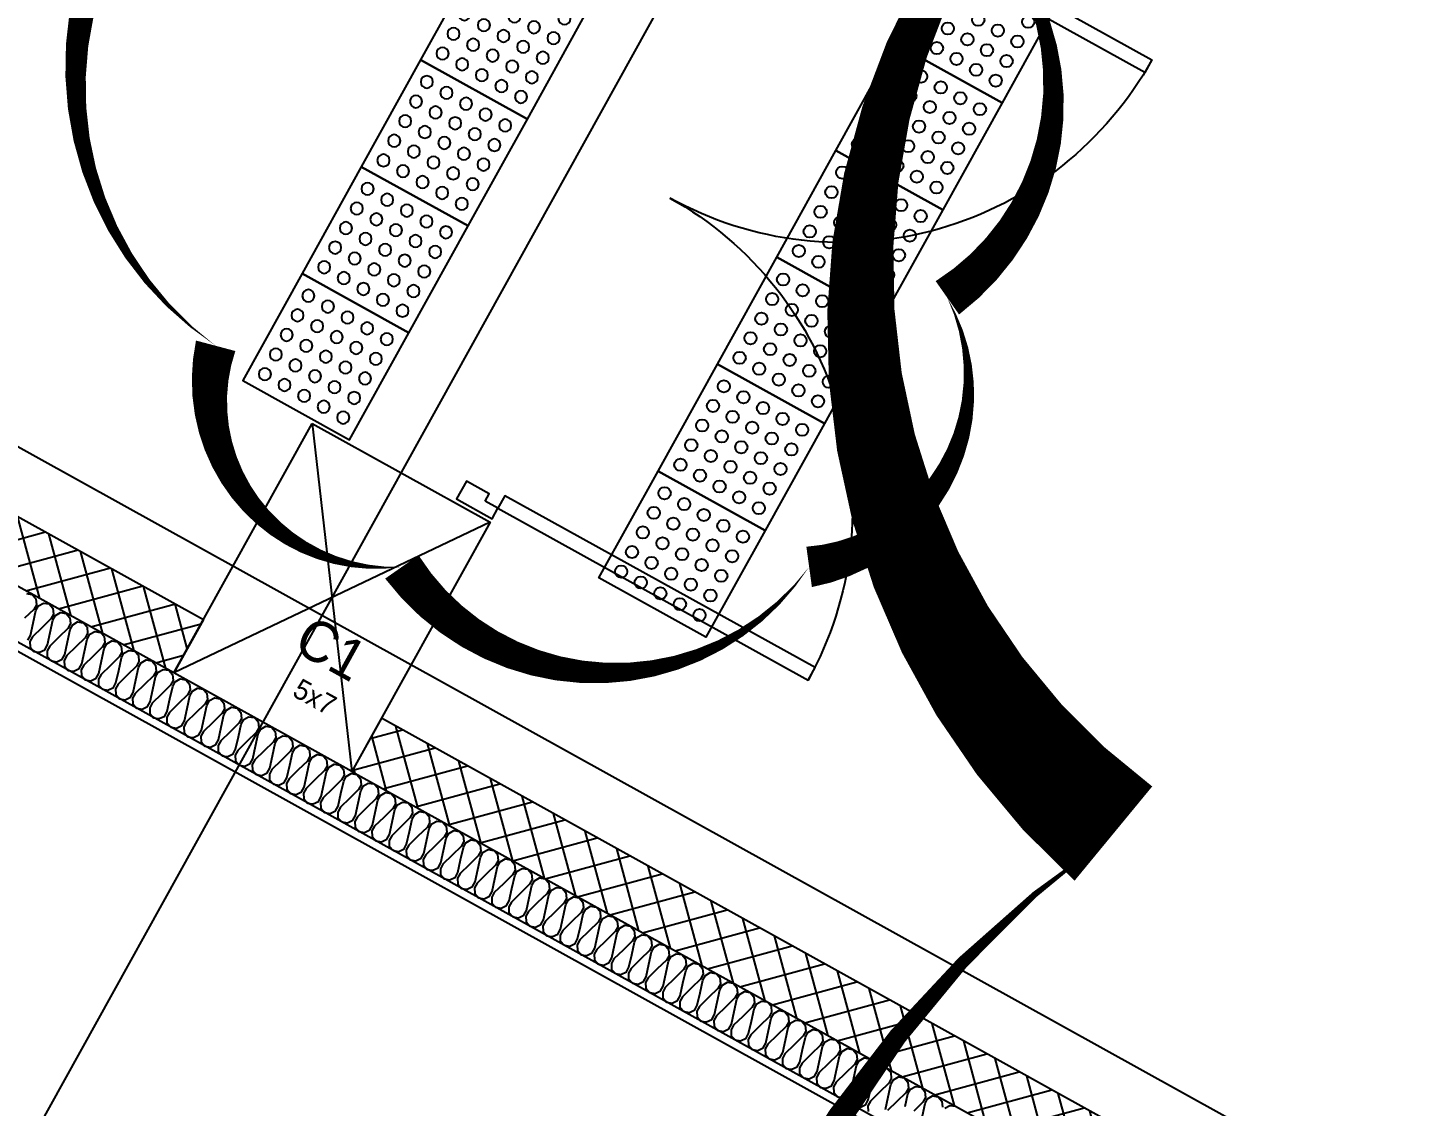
# Model space of a CAD drawing. Header units: millimetres. Extents: x -21000 to 567700, y 435000 to 850800.
# Drawn here: x 281329 to 284753, y 602697 to 605344 of the extents above; entities that cross this region are included whole.
import ezdxf
from ezdxf.xclip import XClip

# ---------------------------------------------------------------- set-up
doc = ezdxf.new("R2010")
doc.units = ezdxf.units.MM
doc.header["$LTSCALE"] = 700
doc.header["$XCLIPFRAME"] = 2
doc.linetypes.add('AB_Pbase$0$주차장기둥$0$CEN', pattern=[62, 60, -1, 0, -1])
doc.layers.get('0').update_dxf_attribs({"color": 2})
doc.layers.get('Defpoints').update_dxf_attribs({"color": 171})
for name, color, linetype in [('AB_Pbase$0$DOOR', 4, 'Continuous'), ('AB_Pbase$0$ELE8', 8, 'Continuous'), ('AB_Pbase$0$FIN', 6, 'Continuous'), ('AB_Pbase$0$INS', 8, 'Continuous'), ('AB_Pbase$0$WAL', 3, 'Continuous'), ('AB_Pbase$0$점자블럭', 5, 'Continuous'), ('AB_Pbase$0$주차장기둥$0$CEN_P', 244, 'AB_Pbase$0$주차장기둥$0$CEN')]:
    doc.layers.add(name, color=color, linetype=linetype)
doc.layers.add('AB_Pbase$0$주차장기둥$0$DEFPOINT', color=247, linetype='Continuous', plot=False)
doc.styles.add('AB_Pbase$0$주차장기둥$0$맑은 고딕', font='')
doc.styles.get('AB_Pbase$0$주차장기둥$0$맑은 고딕').set_extended_font_data('Dotum')

# ---------------------------------------------------------------- blocks, each defined once
blk = doc.blocks.new('AB_Pbase$0$주차장기둥$0$cen 2bl 지하')
at = {"layer": 'AB_Pbase$0$주차장기둥$0$CEN_P', "color": 5}
for p, q in [((-23685.7, 66560), (-23685.7, 98983)), ((-119385.7, 93183), (119274.2, 93183))]:
    blk.add_line(p, q, dxfattribs=at)
blk = doc.blocks.new('AB_Pbase$0$주차장기둥$0$p기둥 5x7')
blk.add_lwpolyline([(-250, 350), (250, 350), (250, -350), (-250, -350)], close=True)
at = {"layer": 'AB_Pbase$0$주차장기둥$0$DEFPOINT'}
for p, q in [((250, 350), (-250, -350)), ((-250, 350), (250, -350))]:
    blk.add_line(p, q, dxfattribs=at)
at = {"layer": 'AB_Pbase$0$주차장기둥$0$DEFPOINT', "color": 6, "style": 'AB_Pbase$0$주차장기둥$0$맑은 고딕'}
for s, height, p in [('C1', 100, (-24.4, -160.2)), ('5x7', 50, (28.8, -258.5))]:
    blk.add_text(s, height=height, rotation=0, dxfattribs=at).set_placement(p)
blk = doc.blocks.new('AB_Pbase$0$주차장기둥')
for name, p, rotation in [('AB_Pbase$0$주차장기둥$0$cen 2bl 지하', (36991.8, -11666.7), 1.99999810188403), ('AB_Pbase$0$주차장기둥$0$p기둥 5x7', (10066.7, 80682.8), 1.999998101881736)]:
    blk.add_blockref(name, p, dxfattribs=dict(rotation=rotation))
blk = doc.blocks.new('AB_Pbase$0$C0DCB6AF0-flat-3')
at = {"color": 4, "linetype": 'Continuous'}
for points in [[(64.6, 922), (64.6, 51.4), (29.4, 51.4), (29.4, 922)], [(1735.4, 922), (1735.4, 51.4), (1770.6, 51.4), (1770.6, 922)], [(29.4, 15.5), (49.9, 15.5), (49.9, -48.6), (0, -48.6), (0, 51.4), (29.4, 51.4)]]:
    blk.add_lwpolyline(points, close=True, dxfattribs=at)
blk.add_lwpolyline([(1750.1, 15.5), (1750.1, -48.6), (1800, -48.6), (1800, 51.4), (1770.6, 51.4), (1770.6, 15.5), (1750.1, 15.5), (1770.6, 15.5)], dxfattribs=at)
at = {"color": 1, "linetype": 'Continuous'}
for centre, start, end in [((29.4, 51.4), 359.9993, 89.9995), ((1770.6, 51.4), 90.0018, 180.002)]:
    blk.add_arc(centre, 870.6, start, end, dxfattribs=at)
blk = doc.blocks.new('AB_Pbase$0$점자블럭')
at = {"layer": 'AB_Pbase$0$점자블럭', "extrusion": (0, 0, -1)}
blk.add_lwpolyline([(0, 0), (300, 0), (300, 300), (0, 300)], close=True, dxfattribs=at)
at = {"layer": 'AB_Pbase$0$점자블럭', "color": 250}
for centre in [(-260, 260), (-205, 260), (-150, 260), (-95, 260), (-40, 260), (-260, 205), (-205, 205), (-150, 205), (-95, 205), (-40, 205), (-260, 150), (-205, 150), (-150, 150), (-95, 150), (-40, 150), (-260, 95), (-205, 95), (-150, 95), (-95, 95), (-40, 95), (-260, 40), (-205, 40), (-150, 40), (-95, 40), (-40, 40)]:
    blk.add_circle(centre, 15, dxfattribs=at)
blk = doc.blocks.new('AB_Pbase')
at = {"layer": 'AB_Pbase$0$ELE8'}
h = blk.add_hatch(dxfattribs=at)
h.set_pattern_fill('NET', color=256, scale=20, angle=15.182184)
h.paths.add_polyline_path([(273083.7, 576687.4), (271540, 577543.1), (269067.7, 573082.9), (269198.9, 573010.2), (271598.5, 577339.2), (273011, 576556.2)])
h.paths.add_polyline_path([(271036.4, 571991.6), (269969.4, 572583.1), (269896.7, 572451.9), (270963.7, 571860.4)])
h.paths.add_polyline_path([(267533.6, 573933.3), (268338.2, 573487.2), (268265.5, 573356), (267460.8, 573802.1)])
h.paths.add_polyline_path([(265762.5, 574915), (265689.7, 574783.8), (266666.9, 574242.1), (266739.6, 574373.3)])
h.paths.add_polyline_path([(282834.2, 606034.8), (283184, 605840.9), (283169.5, 605814.7), (283344.4, 605717.8), (283358.9, 605743.9), (283971.2, 605404.6), (286695.8, 610320), (286564.6, 610392.7), (286254.3, 609833), (283267.5, 611488.6), (283194.8, 611357.4), (286181.6, 609701.8), (283912.7, 605608.5), (280799.1, 607334.5), (280726.3, 607203.3), (282834.2, 606034.9)])
h.paths.add_polyline_path([(284863.4, 564098.5), (284936.1, 564229.7), (285618.3, 563851.5), (285545.6, 563720.4)])
h.paths.add_polyline_path([(288106.1, 564564.9), (288237.3, 564492.2), (288615.4, 565174.4), (288484.2, 565247.1)])
h.paths.add_polyline_path([(287614.8, 563328), (287687.5, 563459.2), (288859.5, 562809.5), (288786.8, 562678.3)])
h.paths.add_polyline_path([(290056.1, 561894.8), (289924.9, 561967.5), (289110.4, 560498.1), (289241.6, 560425.4)])
h.paths.add_polyline_path([(281687.8, 603760.5), (279492.5, 604977.4), (279630.7, 605226.6), (279761.9, 605153.9), (279696.4, 605035.8), (281760.5, 603891.7), (281687.8, 603760.5)])
h.paths.add_polyline_path([(282125.1, 603518.1), (286585.7, 601045.6), (286658.4, 601176.7), (282197.8, 603649.3), (282125.1, 603518.1)])
h.paths.add_polyline_path([(287197.9, 600706.2), (287270.6, 600837.4), (288119, 600367.1), (274239.1, 575327.1), (274107.9, 575399.8), (274340.4, 575819.3), (273623.2, 576216.8), (273695.9, 576348), (274413.1, 575950.5), (287915.1, 600308.6), (287197.9, 600706.2)])
at = {"layer": 'AB_Pbase$0$FIN'}
for p, q in [((287724.8, 600254.1), (279302.2, 604922.8)), ((287752, 600261.9), (279329.4, 604930.6))]:
    blk.add_line(p, q, dxfattribs=at)
at = {"layer": 'AB_Pbase$0$INS'}
for points in [[(281325.7, 603955.4), (281339.5, 603953.2), (281348.8, 603942.6), (281350.3, 603928), (281343.9, 603916.4), (281321.5, 603894.6)], [(281329.4, 603840.8), (281335.8, 603852.3), (281342.5, 603882.9), (281349.1, 603913.5), (281355.5, 603925.1), (281367.7, 603932.1), (281381.5, 603929.9), (281390.7, 603919.3), (281392.3, 603904.7), (281385.9, 603893.2), (281363.5, 603871.3), (281341, 603849.4), (281334.6, 603837.9), (281335.1, 603823.9), (281344.3, 603813.3), (281358.2, 603811.1), (281371.4, 603817.5), (281377.8, 603829.1), (281384.4, 603859.7), (281391.1, 603890.3), (281397.5, 603901.8), (281409.6, 603908.8), (281423.5, 603906.6), (281432.7, 603896), (281434.3, 603881.5), (281427.9, 603869.9), (281405.4, 603848), (281383, 603826.2), (281376.6, 603814.6), (281377.1, 603800.6), (281386.3, 603790), (281400.2, 603787.8), (281413.4, 603794.3), (281419.8, 603805.8), (281426.4, 603836.4), (281433.1, 603867), (281439.5, 603878.5), (281451.6, 603885.6), (281465.5, 603883.4), (281474.7, 603872.8), (281476.2, 603858.2), (281469.8, 603846.6), (281447.4, 603824.8), (281425, 603802.9), (281418.6, 603791.3), (281419.1, 603777.4), (281428.3, 603766.8), (281442.2, 603764.6), (281455.3, 603771), (281461.7, 603782.5), (281468.4, 603813.1), (281475.1, 603843.7), (281481.5, 603855.3), (281493.6, 603862.3), (281507.5, 603860.1), (281516.7, 603849.5), (281518.2, 603834.9), (281511.8, 603823.4), (281489.4, 603801.5), (281467, 603779.6), (281460.6, 603768.1), (281461.1, 603754.1), (281470.3, 603743.5), (281484.2, 603741.3), (281497.3, 603747.7), (281503.7, 603759.3), (281510.4, 603789.9), (281517.1, 603820.5), (281523.5, 603832), (281535.6, 603839), (281549.5, 603836.8), (281558.7, 603826.2), (281560.2, 603811.6), (281553.8, 603800.1), (281531.4, 603778.2), (281509, 603756.4), (281502.6, 603744.8), (281503.1, 603730.8), (281512.3, 603720.2), (281526.1, 603718), (281539.3, 603724.4), (281545.7, 603736), (281552.4, 603766.6), (281559.1, 603797.2), (281565.4, 603808.7), (281577.6, 603815.7), (281591.4, 603813.5), (281600.7, 603802.9), (281602.2, 603788.4), (281595.8, 603776.8), (281573.4, 603755), (281551, 603733.1), (281544.6, 603721.5), (281545, 603707.6), (281554.3, 603697), (281568.1, 603694.8), (281581.3, 603701.2), (281587.7, 603712.7), (281594.4, 603743.3), (281601, 603773.9), (281607.4, 603785.5), (281619.5, 603792.5), (281633.4, 603790.3), (281642.6, 603779.7), (281644.2, 603765.1), (281637.8, 603753.6), (281615.4, 603731.7), (281592.9, 603709.8), (281586.5, 603698.3), (281587, 603684.3), (281596.2, 603673.7), (281610.1, 603671.5), (281623.3, 603677.9), (281629.7, 603689.5), (281636.3, 603720.1), (281643, 603750.7), (281649.4, 603762.2), (281661.5, 603769.2), (281675.4, 603767), (281684.6, 603756.4), (281686.1, 603741.8), (281679.8, 603730.3), (281657.3, 603708.4), (281634.9, 603686.5), (281628.5, 603675), (281629, 603661), (281638.2, 603650.4), (281652.1, 603648.2), (281665.3, 603654.6), (281671.7, 603666.2), (281678.3, 603696.8), (281685, 603727.4), (281691.4, 603738.9), (281703.5, 603745.9), (281717.4, 603743.7), (281726.6, 603733.1), (281728.1, 603718.6), (281721.7, 603707), (281699.3, 603685.2), (281676.9, 603663.3), (281670.5, 603651.7), (281671, 603637.7), (281680.2, 603627.1), (281694.1, 603624.9), (281707.2, 603631.4), (281713.6, 603642.9), (281720.3, 603673.5), (281727, 603704.1), (281733.4, 603715.7), (281745.5, 603722.7), (281759.4, 603720.5), (281768.6, 603709.9), (281770.1, 603695.3), (281763.7, 603683.8), (281741.3, 603661.9), (281718.9, 603640), (281712.5, 603628.5), (281713, 603614.5), (281722.2, 603603.9), (281736.1, 603601.7), (281749.2, 603608.1), (281755.6, 603619.6), (281762.3, 603650.2), (281769, 603680.8), (281775.4, 603692.4), (281787.5, 603699.4), (281801.4, 603697.2), (281810.6, 603686.6), (281812.1, 603672), (281805.7, 603660.5), (281783.3, 603638.6), (281760.9, 603616.7), (281754.5, 603605.2), (281755, 603591.2), (281764.2, 603580.6), (281778, 603578.4), (281791.2, 603584.8), (281797.6, 603596.4), (281804.3, 603627), (281810.9, 603657.6), (281817.3, 603669.1), (281829.5, 603676.1), (281843.3, 603673.9), (281852.6, 603663.3), (281854.1, 603648.8), (281847.7, 603637.2), (281825.3, 603615.3), (281802.9, 603593.5), (281796.5, 603581.9), (281796.9, 603567.9), (281806.2, 603557.3), (281820, 603555.1), (281833.2, 603561.6), (281839.6, 603573.1), (281846.3, 603603.7), (281852.9, 603634.3), (281859.3, 603645.9), (281871.4, 603652.9), (281885.3, 603650.7), (281894.5, 603640.1), (281896.1, 603625.5), (281889.7, 603614), (281867.2, 603592.1), (281844.8, 603570.2), (281838.4, 603558.7), (281838.9, 603544.7), (281848.1, 603534.1), (281862, 603531.9), (281875.2, 603538.3), (281881.6, 603549.8), (281888.2, 603580.4), (281894.9, 603611), (281901.3, 603622.6), (281913.4, 603629.6), (281927.3, 603627.4), (281936.5, 603616.8), (281938, 603602.2), (281931.6, 603590.7), (281909.2, 603568.8), (281886.8, 603546.9), (281880.4, 603535.4), (281880.9, 603521.4), (281890.1, 603510.8), (281904, 603508.6), (281917.2, 603515), (281923.6, 603526.6), (281930.2, 603557.2), (281936.9, 603587.8), (281943.3, 603599.3), (281955.4, 603606.3), (281969.3, 603604.1), (281978.5, 603593.5), (281980, 603579), (281973.6, 603567.4), (281951.2, 603545.5), (281928.8, 603523.7), (281922.4, 603512.1), (281922.9, 603498.1), (281932.1, 603487.5), (281946, 603485.3), (281959.1, 603491.8), (281965.5, 603503.3), (281972.2, 603533.9), (281978.9, 603564.5), (281985.3, 603576), (281997.4, 603583.1), (282011.3, 603580.9), (282020.5, 603570.3), (282022, 603555.7), (282015.6, 603544.1), (281993.2, 603522.3), (281970.8, 603500.4), (281964.4, 603488.8), (281964.9, 603474.9), (281974.1, 603464.3), (281988, 603462.1), (282001.1, 603468.5), (282007.5, 603480), (282014.2, 603510.6), (282020.9, 603541.2), (282027.3, 603552.8), (282039.4, 603559.8), (282053.2, 603557.6), (282062.5, 603547), (282064, 603532.4), (282057.6, 603520.9), (282035.2, 603499), (282012.8, 603477.1), (282006.4, 603465.6), (282006.8, 603451.6), (282016.1, 603441), (282029.9, 603438.8), (282043.1, 603445.2), (282049.5, 603456.8), (282056.2, 603487.4), (282062.8, 603518), (282069.2, 603529.5), (282081.4, 603536.5), (282095.2, 603534.3), (282104.4, 603523.7), (282106, 603509.2), (282099.6, 603497.6), (282077.2, 603475.7), (282054.7, 603453.9), (282048.3, 603442.3), (282048.8, 603428.3), (282058, 603417.7), (282071.9, 603415.5), (282085.1, 603421.9), (282091.5, 603433.5), (282098.2, 603464.1), (282104.8, 603494.7), (282111.2, 603506.2), (282123.3, 603513.2), (282137.2, 603511), (282146.4, 603500.5), (282148, 603485.9), (282141.6, 603474.3), (282119.1, 603452.5), (282096.7, 603430.6), (282090.3, 603419), (282090.8, 603405.1), (282100, 603394.5), (282113.9, 603392.3), (282127.1, 603398.7), (282133.5, 603410.2), (282140.1, 603440.8), (282146.8, 603471.4), (282153.2, 603483), (282165.3, 603490), (282179.2, 603487.8), (282188.4, 603477.2), (282189.9, 603462.6), (282183.5, 603451.1), (282161.1, 603429.2), (282138.7, 603407.3), (282132.3, 603395.8), (282132.8, 603381.8), (282142, 603371.2), (282155.9, 603369), (282169.1, 603375.4), (282175.4, 603387), (282182.1, 603417.6), (282188.8, 603448.2), (282195.2, 603459.7), (282207.3, 603466.7), (282221.2, 603464.5), (282230.4, 603453.9), (282231.9, 603439.3), (282225.5, 603427.8), (282203.1, 603405.9), (282180.7, 603384), (282174.3, 603372.5), (282174.8, 603358.5), (282184, 603347.9), (282197.9, 603345.7), (282211, 603352.1), (282217.4, 603363.7), (282224.1, 603394.3), (282230.8, 603424.9), (282237.2, 603436.4), (282249.3, 603443.4), (282263.2, 603441.2), (282272.4, 603430.6), (282273.9, 603416.1), (282267.5, 603404.5), (282245.1, 603382.7), (282222.7, 603360.8), (282216.3, 603349.2), (282216.8, 603335.2), (282226, 603324.6), (282239.9, 603322.4), (282253, 603328.9), (282259.4, 603340.4), (282266.1, 603371), (282272.8, 603401.6), (282279.2, 603413.2), (282291.3, 603420.2), (282305.1, 603418), (282314.4, 603407.4), (282315.9, 603392.8), (282309.5, 603381.3), (282287.1, 603359.4), (282264.7, 603337.5), (282258.3, 603326), (282258.7, 603312), (282268, 603301.4), (282281.8, 603299.2), (282295, 603305.6), (282301.4, 603317.1), (282308.1, 603347.8), (282314.7, 603378.4), (282321.1, 603389.9), (282333.3, 603396.9), (282347.1, 603394.7), (282356.3, 603384.1), (282357.9, 603369.5), (282351.5, 603358), (282329.1, 603336.1), (282306.6, 603314.2), (282300.2, 603302.7), (282300.7, 603288.7), (282309.9, 603278.1), (282323.8, 603275.9), (282337, 603282.3), (282343.4, 603293.9), (282350.1, 603324.5), (282356.7, 603355.1), (282363.1, 603366.6), (282375.2, 603373.6), (282389.1, 603371.4), (282398.3, 603360.8), (282399.9, 603346.3), (282393.5, 603334.7), (282371, 603312.8), (282348.6, 603291), (282342.2, 603279.4), (282342.7, 603265.4), (282351.9, 603254.8), (282365.8, 603252.6), (282379, 603259.1), (282385.4, 603270.6), (282392, 603301.2), (282398.7, 603331.8), (282405.1, 603343.4), (282417.2, 603350.4), (282431.1, 603348.2), (282440.3, 603337.6), (282441.8, 603323), (282435.4, 603311.5), (282413, 603289.6), (282390.6, 603267.7), (282384.2, 603256.2), (282384.7, 603242.2), (282393.9, 603231.6), (282407.8, 603229.4), (282420.9, 603235.8), (282427.3, 603247.3), (282434, 603277.9), (282440.7, 603308.5), (282447.1, 603320.1), (282459.2, 603327.1), (282473.1, 603324.9), (282482.3, 603314.3), (282483.8, 603299.7), (282477.4, 603288.2), (282455, 603266.3), (282432.6, 603244.4), (282426.2, 603232.9), (282426.7, 603218.9), (282435.9, 603208.3), (282449.8, 603206.1), (282462.9, 603212.5), (282469.3, 603224.1), (282476, 603254.7), (282482.7, 603285.3), (282489.1, 603296.8), (282501.2, 603303.8), (282515.1, 603301.6), (282524.3, 603291), (282525.8, 603276.5), (282519.4, 603264.9), (282497, 603243), (282474.6, 603221.2), (282468.2, 603209.6), (282468.7, 603195.6), (282477.9, 603185), (282491.7, 603182.8), (282504.9, 603189.3), (282511.3, 603200.8), (282518, 603231.4), (282524.7, 603262), (282531.1, 603273.6), (282543.2, 603280.6), (282557, 603278.4), (282566.3, 603267.8), (282567.8, 603253.2), (282561.4, 603241.6), (282539, 603219.8), (282516.6, 603197.9), (282510.2, 603186.3), (282510.6, 603172.4), (282519.9, 603161.8), (282533.7, 603159.6), (282546.9, 603166), (282553.3, 603177.5), (282560, 603208.1), (282566.6, 603238.7), (282573, 603250.3), (282585.2, 603257.3), (282599, 603255.1), (282608.2, 603244.5), (282609.8, 603229.9), (282603.4, 603218.4), (282581, 603196.5), (282558.5, 603174.6), (282552.1, 603163.1), (282552.6, 603149.1), (282561.8, 603138.5), (282575.7, 603136.3), (282588.9, 603142.7), (282595.3, 603154.3), (282601.9, 603184.9), (282608.6, 603215.5), (282615, 603227), (282627.1, 603234), (282641, 603231.8), (282650.2, 603221.2), (282651.8, 603206.7), (282645.4, 603195.1), (282622.9, 603173.2), (282600.5, 603151.4), (282594.1, 603139.8), (282594.6, 603125.8), (282603.8, 603115.2), (282617.7, 603113), (282630.9, 603119.5), (282637.3, 603131), (282643.9, 603161.6), (282650.6, 603192.2), (282657, 603203.7), (282669.1, 603210.8), (282683, 603208.5), (282692.2, 603198), (282693.7, 603183.4), (282687.3, 603171.8), (282664.9, 603150), (282642.5, 603128.1), (282636.1, 603116.5), (282636.6, 603102.6), (282645.8, 603092), (282659.7, 603089.8), (282672.8, 603096.2), (282679.2, 603107.7), (282685.9, 603138.3), (282692.6, 603168.9), (282699, 603180.5), (282711.1, 603187.5), (282725, 603185.3), (282734.2, 603174.7), (282735.7, 603160.1), (282729.3, 603148.6), (282706.9, 603126.7), (282684.5, 603104.8), (282678.1, 603093.3), (282678.6, 603079.3), (282687.8, 603068.7), (282701.7, 603066.5), (282714.8, 603072.9), (282721.2, 603084.5), (282727.9, 603115.1), (282734.6, 603145.7), (282741, 603157.2), (282753.1, 603164.2), (282767, 603162), (282776.2, 603151.4), (282777.7, 603136.8), (282771.3, 603125.3), (282748.9, 603103.4), (282726.5, 603081.5), (282720.1, 603070), (282720.6, 603056), (282729.8, 603045.4), (282743.6, 603043.2), (282756.8, 603049.6), (282763.2, 603061.2), (282769.9, 603091.8), (282776.6, 603122.4), (282782.9, 603133.9), (282795.1, 603140.9), (282808.9, 603138.7), (282818.2, 603128.1), (282819.7, 603113.6), (282813.3, 603102), (282790.9, 603080.2), (282768.5, 603058.3), (282762.1, 603046.7), (282762.5, 603032.7), (282771.8, 603022.2), (282785.6, 603020), (282798.8, 603026.4), (282805.2, 603037.9), (282811.9, 603068.5), (282818.5, 603099.1), (282824.9, 603110.7), (282837, 603117.7), (282850.9, 603115.5), (282860.1, 603104.9), (282861.7, 603090.3), (282855.3, 603078.8), (282832.9, 603056.9), (282810.4, 603035), (282804, 603023.5), (282804.5, 603009.5), (282813.7, 602998.9), (282827.6, 602996.7), (282840.8, 603003.1), (282847.2, 603014.7), (282853.8, 603045.3), (282860.5, 603075.9), (282866.9, 603087.4), (282879, 603094.4), (282892.9, 603092.2), (282902.1, 603081.6), (282903.6, 603067), (282897.3, 603055.5), (282874.8, 603033.6), (282852.4, 603011.7), (282846, 603000.2), (282846.5, 602986.2), (282855.7, 602975.6), (282869.6, 602973.4), (282882.8, 602979.8), (282889.2, 602991.4), (282895.8, 603022), (282902.5, 603052.6), (282908.9, 603064.1), (282921, 603071.1), (282934.9, 603068.9), (282944.1, 603058.3), (282945.6, 603043.8), (282939.2, 603032.2), (282916.8, 603010.3), (282894.4, 602988.5), (282888, 602976.9), (282888.5, 602962.9), (282897.7, 602952.3), (282911.6, 602950.1), (282924.7, 602956.6), (282931.1, 602968.1), (282937.8, 602998.7), (282944.5, 603029.3), (282950.9, 603040.9), (282963, 603047.9), (282976.9, 603045.7), (282986.1, 603035.1), (282987.6, 603020.5), (282981.2, 603009), (282958.8, 602987.1), (282936.4, 602965.2), (282930, 602953.7), (282930.5, 602939.7), (282939.7, 602929.1), (282953.6, 602926.9), (282966.7, 602933.3), (282973.1, 602944.8), (282979.8, 602975.4), (282986.5, 603006), (282992.9, 603017.6), (283005, 603024.6), (283018.8, 603022.4), (283028.1, 603011.8), (283029.6, 602997.2), (283023.2, 602985.7), (283000.8, 602963.8), (282978.4, 602941.9), (282972, 602930.4), (282972.5, 602916.4), (282981.7, 602905.8), (282995.5, 602903.6), (283008.7, 602910), (283015.1, 602921.6), (283021.8, 602952.2), (283028.4, 602982.8), (283034.8, 602994.3), (283047, 603001.3), (283060.8, 602999.1), (283070.1, 602988.5), (283071.6, 602974), (283065.2, 602962.4), (283042.8, 602940.5), (283020.4, 602918.7), (283014, 602907.1), (283014.4, 602893.1), (283023.7, 602882.5), (283037.5, 602880.3), (283050.7, 602886.8), (283057.1, 602898.3), (283063.8, 602928.9), (283070.4, 602959.5), (283076.8, 602971.1), (283088.9, 602978.1), (283102.8, 602975.9), (283112, 602965.3), (283113.6, 602950.7), (283107.2, 602939.1), (283084.7, 602917.3), (283062.3, 602895.4), (283055.9, 602883.9), (283056.4, 602869.9), (283065.6, 602859.3), (283079.5, 602857.1), (283092.7, 602863.5), (283099.1, 602875), (283105.7, 602905.6), (283112.4, 602936.2), (283118.8, 602947.8), (283130.9, 602954.8), (283144.8, 602952.6), (283154, 602942), (283155.5, 602927.4), (283149.1, 602915.9), (283126.7, 602894), (283104.3, 602872.1), (283097.9, 602860.6), (283098.4, 602846.6), (283107.6, 602836), (283121.5, 602833.8), (283134.7, 602840.2), (283141.1, 602851.8), (283147.7, 602882.4), (283154.4, 602913), (283160.8, 602924.5), (283172.9, 602931.5), (283186.8, 602929.3), (283196, 602918.7), (283197.5, 602904.2), (283191.1, 602892.6), (283168.7, 602870.7), (283146.3, 602848.9), (283139.9, 602837.3), (283140.4, 602823.3), (283149.6, 602812.7), (283163.5, 602810.5), (283176.6, 602817), (283183, 602828.5), (283189.7, 602859.1), (283196.4, 602889.7), (283202.8, 602901.2), (283214.9, 602908.3), (283228.8, 602906.1), (283238, 602895.5), (283239.5, 602880.9), (283233.1, 602869.3), (283210.7, 602847.5), (283188.3, 602825.6), (283181.9, 602814), (283182.4, 602800.1), (283191.6, 602789.5), (283205.5, 602787.3), (283218.6, 602793.7), (283225, 602805.2), (283231.7, 602835.8), (283238.4, 602866.4), (283244.8, 602878), (283256.9, 602885), (283270.7, 602882.8), (283280, 602872.2), (283281.5, 602857.6), (283275.1, 602846.1), (283252.7, 602824.2), (283230.3, 602802.3), (283223.9, 602790.8), (283224.3, 602776.8), (283233.6, 602766.2), (283247.4, 602764), (283260.6, 602770.4), (283267, 602782), (283273.7, 602812.6), (283280.3, 602843.2), (283286.7, 602854.7), (283298.9, 602861.7), (283312.7, 602859.5), (283321.9, 602848.9), (283323.5, 602834.3), (283317.1, 602822.8), (283294.7, 602800.9), (283272.2, 602779.1), (283265.8, 602767.5), (283266.3, 602753.5), (283275.5, 602742.9), (283289.4, 602740.7), (283302.6, 602747.1), (283309, 602758.7), (283315.7, 602789.3), (283322.3, 602819.9), (283328.7, 602831.4), (283340.8, 602838.4), (283354.7, 602836.2), (283363.9, 602825.6), (283365.5, 602811.1), (283359.1, 602799.5), (283336.6, 602777.7), (283314.2, 602755.8), (283307.8, 602744.2), (283308.3, 602730.3), (283317.5, 602719.7), (283331.4, 602717.5), (283344.6, 602723.9), (283351, 602735.4), (283357.6, 602766), (283364.3, 602796.6), (283370.7, 602808.2), (283382.8, 602815.2), (283396.7, 602813), (283405.9, 602802.4), (283407.4, 602787.8), (283401, 602776.3), (283378.6, 602754.4), (283356.2, 602732.5), (283349.8, 602721), (283350.3, 602707), (283359.5, 602696.4)], [(283373.4, 602694.2), (283386.5, 602700.6), (283392.9, 602712.2), (283399.6, 602742.8), (283406.3, 602773.4), (283412.7, 602784.9), (283424.8, 602791.9), (283438.7, 602789.7), (283447.9, 602779.1), (283449.4, 602764.5), (283443, 602753), (283420.6, 602731.1), (283398.2, 602709.2), (283391.8, 602697.7), (283392.3, 602683.7)], [(283434.9, 602688.9), (283441.6, 602719.5), (283448.3, 602750.1), (283454.7, 602761.6), (283466.8, 602768.6), (283480.7, 602766.4), (283489.9, 602755.8), (283491.4, 602741.3), (283485, 602729.7), (283462.6, 602707.9), (283440.2, 602686)], [(283483.6, 602696.2), (283490.3, 602726.8), (283496.7, 602738.4), (283508.8, 602745.4), (283522.6, 602743.2), (283531.9, 602732.6), (283533.4, 602718), (283527, 602706.5), (283504.6, 602684.6)], [(283525.6, 602672.9), (283532.2, 602703.5), (283538.6, 602715.1), (283550.8, 602722.1), (283564.6, 602719.9), (283573.8, 602709.3), (283575.4, 602694.7)], [(283580.6, 602691.8), (283592.7, 602698.8), (283606.6, 602696.6)]]:
    blk.add_lwpolyline(points, dxfattribs=at)
at = {"layer": 'AB_Pbase$0$WAL'}
for points in [[(281687.8, 603760.5), (279492.5, 604977.4), (279630.7, 605226.6), (279761.9, 605153.9), (279696.4, 605035.8), (281760.5, 603891.7), (281687.8, 603760.5)], [(283724, 602803.3), (282197.8, 603649.3), (282125.1, 603518.1), (282125.1, 603518.1), (286585.7, 601045.6), (286658.4, 601176.7), (283855.2, 602730.6)]]:
    blk.add_lwpolyline(points, close=True, dxfattribs=at)
for name, p, rotation in [('AB_Pbase$0$주차장기둥', (231892.5, 539971.5), 329.0000000345588), ('AB_Pbase$0$점자블럭', (283866.7, 605422.5), 60.99999625270133), ('AB_Pbase$0$점자블럭', (283721.3, 605160.1), 60.99999625270133), ('AB_Pbase$0$점자블럭', (283575.8, 604897.7), 60.99999625270133), ('AB_Pbase$0$점자블럭', (283430.4, 604635.3), 60.99999625270133), ('AB_Pbase$0$점자블럭', (283285, 604372.9), 60.99999625270133), ('AB_Pbase$0$점자블럭', (283139.5, 604110.5), 60.99999625270133)]:
    blk.add_blockref(name, p, dxfattribs=dict(rotation=rotation))
at = {"xscale": -1, "rotation": 241.0000000311296}
for p in [(282438.8, 605528), (282293.4, 605265.6), (282148, 605003.2), (282002.5, 604740.8)]:
    blk.add_blockref('AB_Pbase$0$점자블럭', p, dxfattribs=at)
at = {"layer": 'AB_Pbase$0$DOOR', "xscale": -0.9999999999999996, "rotation": 240.9999960310203}
blk.add_blockref('AB_Pbase$0$C0DCB6AF0-flat-3', (282424.4, 604164), dxfattribs=at)

msp = doc.modelspace()

# ---------------------------------------------------------------- block references
ref = msp.add_blockref('AB_Pbase', (0, 0))
XClip(ref).set_block_clipping_path([(-0.000000015, 445500.0000000148), (493845.7187941075, 839949.3912975936)])

# ---------------------------------------------------------------- next in the draw order: linework, layer by layer
at = {"layer": 'Defpoints', "elevation": 0}
msp.add_lwpolyline([(283994.6, 599213.8, 0, 300, 0.520567), (286994.6, 599213.8, 0, 300, 0.520567), (289994.6, 599213.8, 0, 300, 0.520567), (291136.7, 601071.7, 0, 300, 0.520567), (291136.7, 604071.7, 0, 300, 0.520567), (290212.8, 606147.8, 0, 300, 0.520567), (287212.8, 606147.8, 0, 300, 0.520567), (284212.8, 606147.8, 0, 300, 0.520567), (283994.6, 603366, 0, 300, 0.520567)], format="xyseb", close=True, dxfattribs=at)
at = {"layer": 'Defpoints'}
msp.add_lwpolyline([(281790.5, 605884.9, 0, 100, -0.520567), (282790.5, 605884.9, 0, 100, -0.520567), (283587, 605681.3, 0, 100, -0.520567), (283587, 604681.3, 0, 100, -0.520567), (283247.6, 604020.7, 0, 100, -0.520567), (282247.6, 604020.7, 0, 100, -0.520567), (281790.5, 604563.6, 0, 100, -0.520567)], format="xyseb", close=True, dxfattribs=at)

doc.saveas('drawing.dxf')
